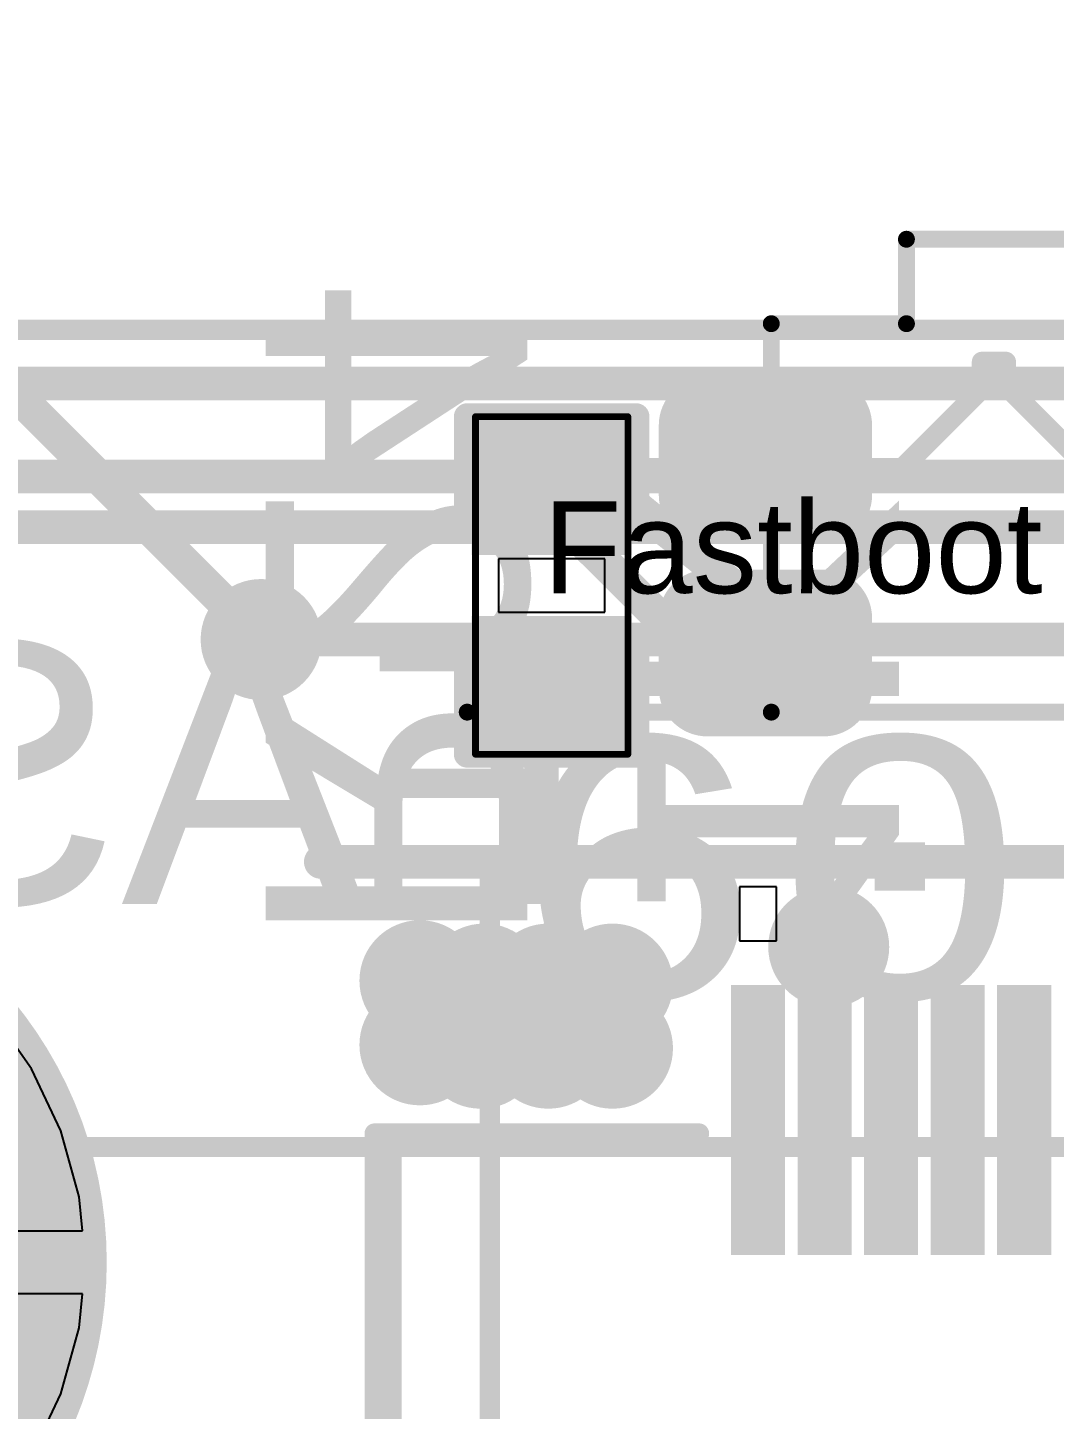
# Model space of a CAD drawing. Header units: inches. Extents: x -2.12 to 4.45, y -3.15 to 1.57.
# Drawn here: x 0.0987 to 0.4026, y -0.0435 to 0.3655 of the extents above; entities that cross this region are included whole.
import ezdxf

# ---------------------------------------------------------------- set-up
doc = ezdxf.new("R2010")
doc.units = ezdxf.units.IN
doc.header["$MEASUREMENT"] = 0
for name, color, linetype in [('Bottom', 5, 'Continuous'), ('Bottom Overlay', 54, 'Continuous'), ('Bottom Paste', 16, 'Continuous'), ('Bottom Solder', 6, 'Continuous'), ('Bottom Value', 56, 'Continuous'), ('bPlace', 56, 'Continuous'), ('Dimension', 6, 'Continuous'), ('Document', 56, 'Continuous'), ('Keep-Out Layer', 6, 'Continuous'), ('Measures', 56, 'Continuous'), ('tDocu', 76, 'Continuous'), ('Top', 1, 'Continuous'), ('Top Glue Points', 56, 'Continuous'), ('Top Paste', 8, 'Continuous'), ('Top Solder', 216, 'Continuous'), ('tPlace', 56, 'Continuous'), ('Via Holes', 16, 'Continuous')]:
    doc.layers.add(name, color=color, linetype=linetype)
doc.styles.add('Arial', font='', dxfattribs={"height": 0.2})
doc.styles.add('Courier New', font='', dxfattribs={"height": 0.2})
doc.styles.get('Arial').set_extended_font_data('Arial')
doc.styles.get('Courier New').set_extended_font_data('Courier New')

# ---------------------------------------------------------------- blocks, each defined once
blk = doc.blocks.new('SMT_SPACER_5MMX2_5M_28')
at = {"layer": 'Top'}
h = blk.add_hatch(color=1, dxfattribs=at)
edge = h.paths.add_edge_path()
edge.add_arc((0, 0), 0.11811, 0, 360)
at = {"layer": 'Top Paste'}
h = blk.add_hatch(color=8, dxfattribs=at)
edge = h.paths.add_edge_path()
edge.add_arc((0, 0), 0.11811, 0, 360)
at = {"layer": 'Top Solder'}
h = blk.add_hatch(color=216, dxfattribs=at)
edge = h.paths.add_edge_path()
edge.add_arc((0, 0), 0.12211, 0, 360)
at = {"layer": 'Top Paste'}
for p, q in [((-0.0093, 0.11488), (-0.01939, 0.1139)), ((-0.0093, 0.07967), (-0.0093, 0.11488)), ((0.0093, 0.11488), (0.0093, 0.07967)), ((0.01939, 0.1139), (0.0093, 0.11488)), ((0.0093, 0.11488), (0.0093, 0.11488)), ((-0.01939, 0.1139), (-0.03893, 0.10851)), ((0.03893, 0.10851), (0.01939, 0.1139)), ((-0.03893, 0.10851), (-0.05727, 0.09985)), ((0.05727, 0.09985), (0.03893, 0.10851)), ((-0.05727, 0.09985), (-0.07385, 0.08818)), ((0.07385, 0.08818), (0.05727, 0.09985)), ((-0.07385, 0.08818), (-0.08818, 0.07385)), ((0.08818, 0.07385), (0.07385, 0.08818)), ((-0.02899, 0.07523), (-0.01599, 0.07876)), ((-0.01599, 0.07876), (-0.0093, 0.07967)), ((-0.0093, 0.07967), (-0.0093, 0.07967)), ((0.0093, 0.07967), (0.01598, 0.07876)), ((0.01598, 0.07876), (0.02899, 0.07523)), ((-0.08818, 0.07385), (-0.09985, 0.05727)), ((-0.0412, 0.06951), (-0.02899, 0.07523)), ((0.02899, 0.07523), (0.0412, 0.06951)), ((0.09985, 0.05727), (0.08818, 0.07385)), ((-0.05223, 0.06177), (-0.0412, 0.06951)), ((0.0412, 0.06951), (0.05223, 0.06177)), ((-0.06177, 0.05223), (-0.05223, 0.06177)), ((0.05223, 0.06177), (0.06177, 0.05223)), ((-0.09985, 0.05727), (-0.10851, 0.03893)), ((0.10851, 0.03893), (0.09985, 0.05727)), ((-0.06951, 0.0412), (-0.06177, 0.05223)), ((0.06177, 0.05223), (0.06951, 0.0412)), ((-0.07523, 0.02899), (-0.06951, 0.0412)), ((0.06951, 0.0412), (0.07523, 0.02899)), ((-0.10851, 0.03893), (-0.1139, 0.01939)), ((0.1139, 0.01939), (0.10851, 0.03893)), ((-0.07876, 0.01598), (-0.07523, 0.02899)), ((0.07523, 0.02899), (0.07876, 0.01598)), ((-0.1139, 0.01939), (-0.11488, 0.0093)), ((0.11488, 0.0093), (0.1139, 0.01939)), ((-0.07967, 0.0093), (-0.07876, 0.01598)), ((0.07876, 0.01598), (0.07967, 0.0093)), ((-0.11488, 0.0093), (-0.07967, 0.0093)), ((-0.11488, 0.0093), (-0.11488, 0.0093)), ((0.07967, 0.0093), (0.07967, 0.0093)), ((0.07967, 0.0093), (0.11488, 0.0093)), ((-0.07967, -0.0093), (-0.11488, -0.0093)), ((-0.11488, -0.0093), (-0.1139, -0.01939)), ((-0.07876, -0.01599), (-0.07967, -0.0093)), ((-0.07967, -0.0093), (-0.07967, -0.0093)), ((0.07967, -0.0093), (0.07876, -0.01599)), ((0.11488, -0.0093), (0.07967, -0.0093)), ((0.1139, -0.01939), (0.11488, -0.0093)), ((0.11488, -0.0093), (0.11488, -0.0093)), ((-0.07523, -0.02899), (-0.07876, -0.01599)), ((0.07876, -0.01599), (0.07523, -0.02899)), ((-0.1139, -0.01939), (-0.10851, -0.03893)), ((0.10851, -0.03893), (0.1139, -0.01939)), ((-0.06951, -0.0412), (-0.07523, -0.02899)), ((0.07523, -0.02899), (0.06951, -0.0412)), ((-0.10851, -0.03893), (-0.09985, -0.05727)), ((0.09985, -0.05727), (0.10851, -0.03893)), ((-0.06177, -0.05223), (-0.06951, -0.0412)), ((0.06951, -0.0412), (0.06177, -0.05223)), ((-0.05223, -0.06177), (-0.06177, -0.05223)), ((0.06177, -0.05223), (0.05223, -0.06177)), ((-0.09985, -0.05727), (-0.08818, -0.07385)), ((0.08818, -0.07385), (0.09985, -0.05727)), ((-0.0412, -0.06951), (-0.05223, -0.06177)), ((0.05223, -0.06177), (0.0412, -0.06951)), ((-0.02899, -0.07523), (-0.0412, -0.06951)), ((0.0412, -0.06951), (0.02899, -0.07523)), ((-0.08818, -0.07385), (-0.07385, -0.08818)), ((-0.01599, -0.07876), (-0.02899, -0.07523)), ((0.02899, -0.07523), (0.01598, -0.07876)), ((0.07385, -0.08818), (0.08818, -0.07385)), ((-0.0093, -0.07967), (-0.01599, -0.07876)), ((-0.0093, -0.11488), (-0.0093, -0.07967)), ((0.01598, -0.07876), (0.0093, -0.07967)), ((0.0093, -0.07967), (0.0093, -0.07967)), ((0.0093, -0.07967), (0.0093, -0.11488)), ((-0.07385, -0.08818), (-0.05727, -0.09985)), ((0.05727, -0.09985), (0.07385, -0.08818)), ((-0.05727, -0.09985), (-0.03893, -0.10851)), ((0.03893, -0.10851), (0.05727, -0.09985)), ((-0.03893, -0.10851), (-0.01939, -0.1139)), ((0.01939, -0.1139), (0.03893, -0.10851)), ((-0.01939, -0.1139), (-0.0093, -0.11488)), ((0.0093, -0.11488), (0.01939, -0.1139)), ((-0.0093, -0.11488), (-0.0093, -0.11488))]:
    blk.add_line(p, q, dxfattribs=at)
blk = doc.blocks.new('SMD3225_3_2X2_5X0_7_MTC_L_43')
at = {"layer": 'Measures', "style": 'Courier New'}
for s, p in [('Inner Pad Padstyle: RX47Y-4D0T', (-0.666, -0.315)), ('Outer Pad Padstyle: RX47Y59D0T', (-0.659, -0.415)), ('Alternate 1 Padstyle: OX60Y90D30P', (-0.712, -0.515)), ('Alternate 2 Padstyle: OX90Y60D30P', (-0.712, -0.615))]:
    blk.add_text(s, height=0.0775, dxfattribs=at).set_placement(p)
blk = doc.blocks.new('EVQ_P7J01P_B_69')
at = {"layer": 'Bottom'}
h = blk.add_hatch(color=5, dxfattribs=at)
edge = h.paths.add_edge_path()
edge.add_arc((0.01723, 0.01034), 0.01034, 0, 90)
edge.add_line((0.01723, 0.02067), (-0.01723, 0.02067))
edge.add_arc((-0.01723, 0.01034), 0.01034, 90, 180)
edge.add_line((-0.02756, 0.01034), (-0.02756, -0.01034))
edge.add_arc((-0.01723, -0.01034), 0.01034, 180, 270)
edge.add_line((-0.01723, -0.02067), (0.01723, -0.02067))
edge.add_arc((0.01723, -0.01034), 0.01034, 270, 360)
edge.add_line((0.02756, -0.01034), (0.02756, 0.01034))
h = blk.add_hatch(color=5, dxfattribs=at)
edge = h.paths.add_edge_path()
edge.add_arc((0.15896, 0.01034), 0.01034, 0, 90)
edge.add_line((0.15896, 0.02067), (0.12451, 0.02067))
edge.add_arc((0.12451, 0.01034), 0.01034, 90, 180)
edge.add_line((0.11417, 0.01034), (0.11417, -0.01034))
edge.add_arc((0.12451, -0.01034), 0.01034, 180, 270)
edge.add_line((0.12451, -0.02067), (0.15896, -0.02067))
edge.add_arc((0.15896, -0.01034), 0.01034, 270, 360)
edge.add_line((0.16929, -0.01034), (0.16929, 0.01034))
h = blk.add_hatch(color=5, dxfattribs=at)
edge = h.paths.add_edge_path()
edge.add_arc((0.01723, -0.04675), 0.01034, 0, 90)
edge.add_line((0.01723, -0.03642), (-0.01723, -0.03642))
edge.add_arc((-0.01723, -0.04675), 0.01034, 90, 180)
edge.add_line((-0.02756, -0.04675), (-0.02756, -0.06742))
edge.add_arc((-0.01723, -0.06742), 0.01034, 180, 270)
edge.add_line((-0.01723, -0.07776), (0.01723, -0.07776))
edge.add_arc((0.01723, -0.06742), 0.01034, 270, 360)
edge.add_line((0.02756, -0.06742), (0.02756, -0.04675))
h = blk.add_hatch(color=5, dxfattribs=at)
edge = h.paths.add_edge_path()
edge.add_arc((0.15896, -0.04675), 0.01034, 0, 90)
edge.add_line((0.15896, -0.03642), (0.12451, -0.03642))
edge.add_arc((0.12451, -0.04675), 0.01034, 90, 180)
edge.add_line((0.11417, -0.04675), (0.11417, -0.06742))
edge.add_arc((0.12451, -0.06742), 0.01034, 180, 270)
edge.add_line((0.12451, -0.07776), (0.15896, -0.07776))
edge.add_arc((0.15896, -0.06742), 0.01034, 270, 360)
edge.add_line((0.16929, -0.06742), (0.16929, -0.04675))
at = {"layer": 'Bottom Paste'}
h = blk.add_hatch(color=16, dxfattribs=at)
edge = h.paths.add_edge_path()
edge.add_arc((0.01723, 0.01034), 0.01034, 0, 90)
edge.add_line((0.01723, 0.02067), (-0.01723, 0.02067))
edge.add_arc((-0.01723, 0.01034), 0.01034, 90, 180)
edge.add_line((-0.02756, 0.01034), (-0.02756, -0.01034))
edge.add_arc((-0.01723, -0.01034), 0.01034, 180, 270)
edge.add_line((-0.01723, -0.02067), (0.01723, -0.02067))
edge.add_arc((0.01723, -0.01034), 0.01034, 270, 360)
edge.add_line((0.02756, -0.01034), (0.02756, 0.01034))
h = blk.add_hatch(color=16, dxfattribs=at)
edge = h.paths.add_edge_path()
edge.add_arc((0.15896, 0.01034), 0.01034, 0, 90)
edge.add_line((0.15896, 0.02067), (0.12451, 0.02067))
edge.add_arc((0.12451, 0.01034), 0.01034, 90, 180)
edge.add_line((0.11417, 0.01034), (0.11417, -0.01034))
edge.add_arc((0.12451, -0.01034), 0.01034, 180, 270)
edge.add_line((0.12451, -0.02067), (0.15896, -0.02067))
edge.add_arc((0.15896, -0.01034), 0.01034, 270, 360)
edge.add_line((0.16929, -0.01034), (0.16929, 0.01034))
h = blk.add_hatch(color=16, dxfattribs=at)
edge = h.paths.add_edge_path()
edge.add_arc((0.01723, -0.04675), 0.01034, 0, 90)
edge.add_line((0.01723, -0.03642), (-0.01723, -0.03642))
edge.add_arc((-0.01723, -0.04675), 0.01034, 90, 180)
edge.add_line((-0.02756, -0.04675), (-0.02756, -0.06742))
edge.add_arc((-0.01723, -0.06742), 0.01034, 180, 270)
edge.add_line((-0.01723, -0.07776), (0.01723, -0.07776))
edge.add_arc((0.01723, -0.06742), 0.01034, 270, 360)
edge.add_line((0.02756, -0.06742), (0.02756, -0.04675))
h = blk.add_hatch(color=16, dxfattribs=at)
edge = h.paths.add_edge_path()
edge.add_arc((0.15896, -0.04675), 0.01034, 0, 90)
edge.add_line((0.15896, -0.03642), (0.12451, -0.03642))
edge.add_arc((0.12451, -0.04675), 0.01034, 90, 180)
edge.add_line((0.11417, -0.04675), (0.11417, -0.06742))
edge.add_arc((0.12451, -0.06742), 0.01034, 180, 270)
edge.add_line((0.12451, -0.07776), (0.15896, -0.07776))
edge.add_arc((0.15896, -0.06742), 0.01034, 270, 360)
edge.add_line((0.16929, -0.06742), (0.16929, -0.04675))
at = {"layer": 'Bottom Solder'}
h = blk.add_hatch(color=6, dxfattribs=at)
edge = h.paths.add_edge_path()
edge.add_arc((0.01723, 0.01034), 0.01434, 0, 90)
edge.add_line((0.01723, 0.02467), (-0.01723, 0.02467))
edge.add_arc((-0.01723, 0.01034), 0.01434, 90, 180)
edge.add_line((-0.03156, 0.01034), (-0.03156, -0.01034))
edge.add_arc((-0.01723, -0.01034), 0.01434, 180, 270)
edge.add_line((-0.01723, -0.02467), (0.01723, -0.02467))
edge.add_arc((0.01723, -0.01034), 0.01434, 270, 360)
edge.add_line((0.03156, -0.01034), (0.03156, 0.01034))
h = blk.add_hatch(color=6, dxfattribs=at)
edge = h.paths.add_edge_path()
edge.add_arc((0.15896, 0.01034), 0.01434, 0, 90)
edge.add_line((0.15896, 0.02467), (0.12451, 0.02467))
edge.add_arc((0.12451, 0.01034), 0.01434, 90, 180)
edge.add_line((0.11017, 0.01034), (0.11017, -0.01034))
edge.add_arc((0.12451, -0.01034), 0.01434, 180, 270)
edge.add_line((0.12451, -0.02467), (0.15896, -0.02467))
edge.add_arc((0.15896, -0.01034), 0.01434, 270, 360)
edge.add_line((0.17329, -0.01034), (0.17329, 0.01034))
h = blk.add_hatch(color=6, dxfattribs=at)
edge = h.paths.add_edge_path()
edge.add_arc((0.01723, -0.04675), 0.01434, 0, 90)
edge.add_line((0.01723, -0.03242), (-0.01723, -0.03242))
edge.add_arc((-0.01723, -0.04675), 0.01434, 90, 180)
edge.add_line((-0.03156, -0.04675), (-0.03156, -0.06742))
edge.add_arc((-0.01723, -0.06742), 0.01434, 180, 270)
edge.add_line((-0.01723, -0.08176), (0.01723, -0.08176))
edge.add_arc((0.01723, -0.06742), 0.01434, 270, 360)
edge.add_line((0.03156, -0.06742), (0.03156, -0.04675))
h = blk.add_hatch(color=6, dxfattribs=at)
edge = h.paths.add_edge_path()
edge.add_arc((0.15896, -0.04675), 0.01434, 0, 90)
edge.add_line((0.15896, -0.03242), (0.12451, -0.03242))
edge.add_arc((0.12451, -0.04675), 0.01434, 90, 180)
edge.add_line((0.11017, -0.04675), (0.11017, -0.06742))
edge.add_arc((0.12451, -0.06742), 0.01434, 180, 270)
edge.add_line((0.12451, -0.08176), (0.15896, -0.08176))
edge.add_arc((0.15896, -0.06742), 0.01434, 270, 360)
edge.add_line((0.17329, -0.06742), (0.17329, -0.04675))
at = {"layer": 'bPlace', "const_width": 0.005}
for points in [[(0.14, 0.0175), (0.0025, 0.0175)], [(0.0025, 0.0175), (0.0025, -0.0975)], [(0.14, 0.0175), (0.14, -0.0975)], [(0.05, -0.0975), (0.0025, -0.0975)], [(0.05, -0.0975), (0.05, -0.1225)], [(0.14, -0.0975), (0.1, -0.0975)], [(0.1, -0.0975), (0.1, -0.1225)], [(0.1, -0.1225), (0.05, -0.1225)]]:
    blk.add_lwpolyline(points, dxfattribs=at)
at = {"layer": 'bPlace', "const_width": 0.0025}
for points in [[(0.00125, 0.0175, 1), (0.00375, 0.0175, 1)], [(0.00125, 0.0175, 1), (0.00375, 0.0175, 1)], [(0.13875, 0.0175, 1), (0.14125, 0.0175, 1)], [(0.13875, 0.0175, 1), (0.14125, 0.0175, 1)], [(0.00125, -0.0975, 1), (0.00375, -0.0975, 1)], [(0.00125, -0.0975, 1), (0.00375, -0.0975, 1)], [(0.04875, -0.0975, 1), (0.05125, -0.0975, 1)], [(0.04875, -0.0975, 1), (0.05125, -0.0975, 1)], [(0.09875, -0.0975, 1), (0.10125, -0.0975, 1)], [(0.09875, -0.0975, 1), (0.10125, -0.0975, 1)], [(0.13875, -0.0975, 1), (0.14125, -0.0975, 1)], [(0.13875, -0.0975, 1), (0.14125, -0.0975, 1)], [(0.04875, -0.1225, 1), (0.05125, -0.1225, 1)], [(0.04875, -0.1225, 1), (0.05125, -0.1225, 1)], [(0.09875, -0.1225, 1), (0.10125, -0.1225, 1)], [(0.09875, -0.1225, 1), (0.10125, -0.1225, 1)]]:
    blk.add_lwpolyline(points, format="xyb", close=True, dxfattribs=at)
at = {"layer": 'Document', "const_width": 0.005}
blk.add_lwpolyline([(0.23, 0.0175), (-0.05, 0.0175)], dxfattribs=at)
at = {"layer": 'Document', "const_width": 0.0025}
for points in [[(-0.05125, 0.0175, 1), (-0.04875, 0.0175, 1)], [(0.22875, 0.0175, 1), (0.23125, 0.0175, 1)]]:
    blk.add_lwpolyline(points, format="xyb", close=True, dxfattribs=at)
blk = doc.blocks.new('R0603_B_71')
at = {"layer": 'Bottom'}
for points in [[(-0.043, 0.0197), (-0.013, 0.0197), (-0.013, -0.0197), (-0.043, -0.0197)], [(0.013, 0.0197), (0.043, 0.0197), (0.043, -0.0197), (0.013, -0.0197)]]:
    blk.add_hatch(color=5, dxfattribs=at).paths.add_polyline_path(points)
at = {"layer": 'Bottom Paste'}
for points in [[(-0.043, 0.0197), (-0.013, 0.0197), (-0.013, -0.0197), (-0.043, -0.0197)], [(0.013, 0.0197), (0.043, 0.0197), (0.043, -0.0197), (0.013, -0.0197)]]:
    blk.add_hatch(color=16, dxfattribs=at).paths.add_polyline_path(points)
at = {"layer": 'Bottom Solder'}
for points in [[(-0.047, 0.0237), (-0.009, 0.0237), (-0.009, -0.0237), (-0.047, -0.0237)], [(0.009, 0.0237), (0.047, 0.0237), (0.047, -0.0237), (0.009, -0.0237)]]:
    blk.add_hatch(color=6, dxfattribs=at).paths.add_polyline_path(points)
at = {"layer": 'Bottom', "const_width": 0.002}
for points in [[(-0.04996, -0.02256), (-0.04996, 0.02256)], [(0.04996, 0.02256), (-0.04996, 0.02256)], [(0.04996, -0.02256), (0.04996, 0.02256)], [(0.04996, -0.02256), (-0.04996, -0.02256)]]:
    blk.add_lwpolyline(points, dxfattribs=at)
at = {"layer": 'Bottom', "const_width": 0.001}
for points in [[(-0.05046, 0.02256, 1), (-0.04946, 0.02256, 1)], [(-0.05046, 0.02256, 1), (-0.04946, 0.02256, 1)], [(0.04946, 0.02256, 1), (0.05046, 0.02256, 1)], [(0.04946, 0.02256, 1), (0.05046, 0.02256, 1)], [(-0.05046, -0.02256, 1), (-0.04946, -0.02256, 1)], [(-0.05046, -0.02256, 1), (-0.04946, -0.02256, 1)], [(0.04946, -0.02256, 1), (0.05046, -0.02256, 1)], [(0.04946, -0.02256, 1), (0.05046, -0.02256, 1)]]:
    blk.add_lwpolyline(points, format="xyb", close=True, dxfattribs=at)
at = {"layer": 'bPlace', "const_width": 0.00787}
for points in [[(-0.02, 0.025), (-0.05, 0.025)], [(-0.05, -0.025), (-0.05, 0.025)], [(0.05, 0.025), (0.02, 0.025)], [(0.05, -0.025), (0.05, 0.025)], [(-0.02, -0.025), (-0.05, -0.025)], [(0.05, -0.025), (0.02, -0.025)]]:
    blk.add_lwpolyline(points, dxfattribs=at)
at = {"layer": 'bPlace', "const_width": 0.00394}
for points in [[(-0.05197, 0.025, 1), (-0.04803, 0.025, 1)], [(-0.05197, 0.025, 1), (-0.04803, 0.025, 1)], [(-0.02197, 0.025, 1), (-0.01803, 0.025, 1)], [(0.01803, 0.025, 1), (0.02197, 0.025, 1)], [(0.04803, 0.025, 1), (0.05197, 0.025, 1)], [(0.04803, 0.025, 1), (0.05197, 0.025, 1)], [(-0.05197, -0.025, 1), (-0.04803, -0.025, 1)], [(-0.05197, -0.025, 1), (-0.04803, -0.025, 1)], [(-0.02197, -0.025, 1), (-0.01803, -0.025, 1)], [(0.01803, -0.025, 1), (0.02197, -0.025, 1)], [(0.04803, -0.025, 1), (0.05197, -0.025, 1)], [(0.04803, -0.025, 1), (0.05197, -0.025, 1)]]:
    blk.add_lwpolyline(points, format="xyb", close=True, dxfattribs=at)
at = {"layer": 'Top Glue Points'}
for p, q in [((0.00787, 0.01575), (-0.00787, 0.01575)), ((-0.00787, 0.01575), (-0.00787, -0.01575)), ((0.00787, -0.01575), (0.00787, 0.01575)), ((-0.00787, -0.01575), (0.00787, -0.01575))]:
    blk.add_line(p, q, dxfattribs=at)
blk = doc.blocks.new('CONN_QTH_030_02_L_D_A_K_FR_S00_72')
at = {"layer": 'Top'}
for points in [[(-0.28951, 0.162), (-0.28151, 0.162), (-0.28151, 0.09), (-0.28951, 0.09)], [(-0.26982, 0.162), (-0.26182, 0.162), (-0.26182, 0.09), (-0.26982, 0.09)], [(-0.25013, 0.162), (-0.24213, 0.162), (-0.24213, 0.09), (-0.25013, 0.09)], [(-0.23044, 0.162), (-0.22244, 0.162), (-0.22244, 0.09), (-0.23044, 0.09)], [(-0.21075, 0.162), (-0.20275, 0.162), (-0.20275, 0.09), (-0.21075, 0.09)]]:
    blk.add_hatch(color=1, dxfattribs=at).paths.add_polyline_path(points)
at = {"layer": 'Top Paste'}
for points in [[(-0.28951, 0.162), (-0.28151, 0.162), (-0.28151, 0.09), (-0.28951, 0.09)], [(-0.26982, 0.162), (-0.26182, 0.162), (-0.26182, 0.09), (-0.26982, 0.09)], [(-0.25013, 0.162), (-0.24213, 0.162), (-0.24213, 0.09), (-0.25013, 0.09)], [(-0.23044, 0.162), (-0.22244, 0.162), (-0.22244, 0.09), (-0.23044, 0.09)], [(-0.21075, 0.162), (-0.20275, 0.162), (-0.20275, 0.09), (-0.21075, 0.09)]]:
    blk.add_hatch(color=8, dxfattribs=at).paths.add_polyline_path(points)
at = {"layer": 'Top Solder'}
for points in [[(-0.29351, 0.166), (-0.27751, 0.166), (-0.27751, 0.086), (-0.29351, 0.086)], [(-0.27382, 0.166), (-0.25782, 0.166), (-0.25782, 0.086), (-0.27382, 0.086)], [(-0.25413, 0.166), (-0.23813, 0.166), (-0.23813, 0.086), (-0.25413, 0.086)], [(-0.23444, 0.166), (-0.21844, 0.166), (-0.21844, 0.086), (-0.23444, 0.086)], [(-0.21475, 0.166), (-0.19875, 0.166), (-0.19875, 0.086), (-0.21475, 0.086)]]:
    blk.add_hatch(color=216, dxfattribs=at).paths.add_polyline_path(points)
at = {"layer": 'Measures', "const_width": 0.006}
for points in [[(-0.514, 0.118), (-0.394, 0.118)], [(-0.394, -0.682), (-0.394, 0.118)]]:
    blk.add_lwpolyline(points, dxfattribs=at)
at = {"layer": 'Measures', "const_width": 0.003}
blk.add_lwpolyline([(-0.3955, 0.118, 1), (-0.3925, 0.118, 1)], format="xyb", close=True, dxfattribs=at)
blk.add_lwpolyline([(-0.3955, 0.118, 1), (-0.3925, 0.118, 1)], format="xyb", close=True, dxfattribs=at)
at = {"layer": 'tDocu', "const_width": 0.006}
for points in [[(-0.29, 0.118), (-0.29, 0.14)], [(-0.29, 0.14), (-0.282, 0.14)], [(-0.282, 0.118), (-0.282, 0.14)], [(-0.27, 0.118), (-0.27, 0.14)], [(-0.27, 0.14), (-0.262, 0.14)], [(-0.262, 0.118), (-0.262, 0.14)], [(-0.25, 0.118), (-0.25, 0.14)], [(-0.25, 0.14), (-0.242, 0.14)], [(-0.242, 0.118), (-0.242, 0.14)], [(-0.23, 0.118), (-0.23, 0.14)], [(-0.23, 0.14), (-0.222, 0.14)], [(-0.222, 0.118), (-0.222, 0.14)], [(-0.211, 0.118), (-0.211, 0.14)], [(-0.211, 0.14), (-0.203, 0.14)], [(-0.203, 0.118), (-0.203, 0.14)], [(-0.394, -0.118), (-0.394, 0.118)], [(-0.394, 0.118), (-0.29, 0.118)], [(-0.29, 0.118), (-0.282, 0.118)], [(-0.282, 0.118), (-0.27, 0.118)], [(-0.27, 0.118), (-0.262, 0.118)], [(-0.262, 0.118), (-0.25, 0.118)], [(-0.25, 0.118), (-0.242, 0.118)], [(-0.242, 0.118), (-0.23, 0.118)], [(-0.23, 0.118), (-0.222, 0.118)], [(-0.222, 0.118), (0.222, 0.118)], [(-0.222, 0.118), (-0.211, 0.118)], [(-0.211, 0.118), (-0.203, 0.118)], [(-0.203, 0.118), (-0.191, 0.118)]]:
    blk.add_lwpolyline(points, dxfattribs=at)
at = {"layer": 'tDocu', "const_width": 0.003}
for points in [[(-0.2915, 0.14, 1), (-0.2885, 0.14, 1)], [(-0.2915, 0.14, 1), (-0.2885, 0.14, 1)], [(-0.2835, 0.14, 1), (-0.2805, 0.14, 1)], [(-0.2835, 0.14, 1), (-0.2805, 0.14, 1)], [(-0.2715, 0.14, 1), (-0.2685, 0.14, 1)], [(-0.2715, 0.14, 1), (-0.2685, 0.14, 1)], [(-0.2635, 0.14, 1), (-0.2605, 0.14, 1)], [(-0.2635, 0.14, 1), (-0.2605, 0.14, 1)], [(-0.2515, 0.14, 1), (-0.2485, 0.14, 1)], [(-0.2515, 0.14, 1), (-0.2485, 0.14, 1)], [(-0.2435, 0.14, 1), (-0.2405, 0.14, 1)], [(-0.2435, 0.14, 1), (-0.2405, 0.14, 1)], [(-0.2315, 0.14, 1), (-0.2285, 0.14, 1)], [(-0.2315, 0.14, 1), (-0.2285, 0.14, 1)], [(-0.2235, 0.14, 1), (-0.2205, 0.14, 1)], [(-0.2235, 0.14, 1), (-0.2205, 0.14, 1)], [(-0.2125, 0.14, 1), (-0.2095, 0.14, 1)], [(-0.2125, 0.14, 1), (-0.2095, 0.14, 1)], [(-0.2045, 0.14, 1), (-0.2015, 0.14, 1)], [(-0.2045, 0.14, 1), (-0.2015, 0.14, 1)], [(-0.3955, 0.118, 1), (-0.3925, 0.118, 1)], [(-0.3955, 0.118, 1), (-0.3925, 0.118, 1)], [(-0.2915, 0.118, 1), (-0.2885, 0.118, 1)], [(-0.2915, 0.118, 1), (-0.2885, 0.118, 1)], [(-0.2915, 0.118, 1), (-0.2885, 0.118, 1)], [(-0.2835, 0.118, 1), (-0.2805, 0.118, 1)], [(-0.2835, 0.118, 1), (-0.2805, 0.118, 1)], [(-0.2835, 0.118, 1), (-0.2805, 0.118, 1)], [(-0.2715, 0.118, 1), (-0.2685, 0.118, 1)], [(-0.2715, 0.118, 1), (-0.2685, 0.118, 1)], [(-0.2715, 0.118, 1), (-0.2685, 0.118, 1)], [(-0.2635, 0.118, 1), (-0.2605, 0.118, 1)], [(-0.2635, 0.118, 1), (-0.2605, 0.118, 1)], [(-0.2635, 0.118, 1), (-0.2605, 0.118, 1)], [(-0.2515, 0.118, 1), (-0.2485, 0.118, 1)], [(-0.2515, 0.118, 1), (-0.2485, 0.118, 1)], [(-0.2515, 0.118, 1), (-0.2485, 0.118, 1)], [(-0.2435, 0.118, 1), (-0.2405, 0.118, 1)], [(-0.2435, 0.118, 1), (-0.2405, 0.118, 1)], [(-0.2435, 0.118, 1), (-0.2405, 0.118, 1)], [(-0.2315, 0.118, 1), (-0.2285, 0.118, 1)], [(-0.2315, 0.118, 1), (-0.2285, 0.118, 1)], [(-0.2315, 0.118, 1), (-0.2285, 0.118, 1)], [(-0.2235, 0.118, 1), (-0.2205, 0.118, 1)], [(-0.2235, 0.118, 1), (-0.2205, 0.118, 1)], [(-0.2235, 0.118, 1), (-0.2205, 0.118, 1)], [(-0.2235, 0.118, 1), (-0.2205, 0.118, 1)], [(-0.2125, 0.118, 1), (-0.2095, 0.118, 1)], [(-0.2125, 0.118, 1), (-0.2095, 0.118, 1)], [(-0.2125, 0.118, 1), (-0.2095, 0.118, 1)], [(-0.2045, 0.118, 1), (-0.2015, 0.118, 1)], [(-0.2045, 0.118, 1), (-0.2015, 0.118, 1)], [(-0.2045, 0.118, 1), (-0.2015, 0.118, 1)]]:
    blk.add_lwpolyline(points, format="xyb", close=True, dxfattribs=at)
at = {"layer": 'tPlace'}
for p, q in [((-0.28001, 0.195), (-0.29101, 0.195)), ((-0.29101, 0.195), (-0.29101, 0.179)), ((-0.28001, 0.179), (-0.28001, 0.195)), ((-0.29101, 0.179), (-0.28001, 0.179))]:
    blk.add_line(p, q, dxfattribs=at)
at = {"layer": 'tPlace', "const_width": 0.006}
for points in [[(-0.399, 0.122), (-0.303, 0.122)], [(-0.399, -0.122), (-0.399, 0.122)]]:
    blk.add_lwpolyline(points, dxfattribs=at)
at = {"layer": 'tPlace', "const_width": 0.003}
for points in [[(-0.4005, 0.122, 1), (-0.3975, 0.122, 1)], [(-0.4005, 0.122, 1), (-0.3975, 0.122, 1)], [(-0.3045, 0.122, 1), (-0.3015, 0.122, 1)]]:
    blk.add_lwpolyline(points, format="xyb", close=True, dxfattribs=at)
at = {"layer": 'tDocu', "style": 'Courier New'}
blk.add_text('60', height=0.0775, dxfattribs=at).set_placement((-0.36, 0.162))
at = {"layer": 'tPlace', "style": 'Courier New'}
blk.add_text('60', height=0.0775, dxfattribs=at).set_placement((-0.36, 0.162))

msp = doc.modelspace()

# ---------------------------------------------------------------- hatches: boundary and pattern name
at = {"layer": 'Bottom'}
h = msp.add_hatch(color=5, dxfattribs=at)
edge = h.paths.add_edge_path()
edge.add_arc((0.1678, 0.18439), 0.013905, 0, 360)
h = msp.add_hatch(color=5, dxfattribs=at)
edge = h.paths.add_edge_path()
edge.add_arc((0.3358, 0.09339), 0.013905, 0, 360)
h = msp.add_hatch(color=5, dxfattribs=at)
edge = h.paths.add_edge_path()
edge.add_arc((0.2148, 0.08339), 0.013905, 0, 360)
h = msp.add_hatch(color=5, dxfattribs=at)
edge = h.paths.add_edge_path()
edge.add_arc((0.2338, 0.08239), 0.013905, 0, 360)
h = msp.add_hatch(color=5, dxfattribs=at)
edge = h.paths.add_edge_path()
edge.add_arc((0.2528, 0.08239), 0.013905, 0, 360)
h = msp.add_hatch(color=5, dxfattribs=at)
edge = h.paths.add_edge_path()
edge.add_arc((0.2718, 0.08239), 0.013905, 0, 360)
h = msp.add_hatch(color=5, dxfattribs=at)
edge = h.paths.add_edge_path()
edge.add_arc((0.2148, 0.06439), 0.013905, 0, 360)
h = msp.add_hatch(color=5, dxfattribs=at)
edge = h.paths.add_edge_path()
edge.add_arc((0.2328, 0.06339), 0.013905, 0, 360)
h = msp.add_hatch(color=5, dxfattribs=at)
edge = h.paths.add_edge_path()
edge.add_arc((0.2528, 0.06339), 0.013905, 0, 360)
h = msp.add_hatch(color=5, dxfattribs=at)
edge = h.paths.add_edge_path()
edge.add_arc((0.2718, 0.06339), 0.013905, 0, 360)
at = {"layer": 'Bottom Solder'}
h = msp.add_hatch(color=6, dxfattribs=at)
edge = h.paths.add_edge_path()
edge.add_arc((0.1678, 0.18439), 0.017905, 0, 360)
h = msp.add_hatch(color=6, dxfattribs=at)
edge = h.paths.add_edge_path()
edge.add_arc((0.3358, 0.09339), 0.017905, 0, 360)
h = msp.add_hatch(color=6, dxfattribs=at)
edge = h.paths.add_edge_path()
edge.add_arc((0.2148, 0.08339), 0.017905, 0, 360)
h = msp.add_hatch(color=6, dxfattribs=at)
edge = h.paths.add_edge_path()
edge.add_arc((0.2338, 0.08239), 0.017905, 0, 360)
h = msp.add_hatch(color=6, dxfattribs=at)
edge = h.paths.add_edge_path()
edge.add_arc((0.2528, 0.08239), 0.017905, 0, 360)
h = msp.add_hatch(color=6, dxfattribs=at)
edge = h.paths.add_edge_path()
edge.add_arc((0.2718, 0.08239), 0.017905, 0, 360)
h = msp.add_hatch(color=6, dxfattribs=at)
edge = h.paths.add_edge_path()
edge.add_arc((0.2148, 0.06439), 0.017905, 0, 360)
h = msp.add_hatch(color=6, dxfattribs=at)
edge = h.paths.add_edge_path()
edge.add_arc((0.2328, 0.06339), 0.017905, 0, 360)
h = msp.add_hatch(color=6, dxfattribs=at)
edge = h.paths.add_edge_path()
edge.add_arc((0.2528, 0.06339), 0.017905, 0, 360)
h = msp.add_hatch(color=6, dxfattribs=at)
edge = h.paths.add_edge_path()
edge.add_arc((0.2718, 0.06339), 0.017905, 0, 360)
at = {"layer": 'Top'}
h = msp.add_hatch(color=1, dxfattribs=at)
edge = h.paths.add_edge_path()
edge.add_arc((0.1678, 0.18439), 0.013905, 0, 360)
h = msp.add_hatch(color=1, dxfattribs=at)
edge = h.paths.add_edge_path()
edge.add_arc((0.3358, 0.09339), 0.013905, 0, 360)
h = msp.add_hatch(color=1, dxfattribs=at)
edge = h.paths.add_edge_path()
edge.add_arc((0.2148, 0.08339), 0.013905, 0, 360)
h = msp.add_hatch(color=1, dxfattribs=at)
edge = h.paths.add_edge_path()
edge.add_arc((0.2338, 0.08239), 0.013905, 0, 360)
h = msp.add_hatch(color=1, dxfattribs=at)
edge = h.paths.add_edge_path()
edge.add_arc((0.2528, 0.08239), 0.013905, 0, 360)
h = msp.add_hatch(color=1, dxfattribs=at)
edge = h.paths.add_edge_path()
edge.add_arc((0.2718, 0.08239), 0.013905, 0, 360)
h = msp.add_hatch(color=1, dxfattribs=at)
edge = h.paths.add_edge_path()
edge.add_arc((0.2148, 0.06439), 0.013905, 0, 360)
h = msp.add_hatch(color=1, dxfattribs=at)
edge = h.paths.add_edge_path()
edge.add_arc((0.2328, 0.06339), 0.013905, 0, 360)
h = msp.add_hatch(color=1, dxfattribs=at)
edge = h.paths.add_edge_path()
edge.add_arc((0.2528, 0.06339), 0.013905, 0, 360)
h = msp.add_hatch(color=1, dxfattribs=at)
edge = h.paths.add_edge_path()
edge.add_arc((0.2718, 0.06339), 0.013905, 0, 360)
at = {"layer": 'Top Solder'}
h = msp.add_hatch(color=216, dxfattribs=at)
edge = h.paths.add_edge_path()
edge.add_arc((0.1678, 0.18439), 0.017905, 0, 360)
h = msp.add_hatch(color=216, dxfattribs=at)
edge = h.paths.add_edge_path()
edge.add_arc((0.3358, 0.09339), 0.017905, 0, 360)
h = msp.add_hatch(color=216, dxfattribs=at)
edge = h.paths.add_edge_path()
edge.add_arc((0.2148, 0.08339), 0.017905, 0, 360)
h = msp.add_hatch(color=216, dxfattribs=at)
edge = h.paths.add_edge_path()
edge.add_arc((0.2338, 0.08239), 0.017905, 0, 360)
h = msp.add_hatch(color=216, dxfattribs=at)
edge = h.paths.add_edge_path()
edge.add_arc((0.2528, 0.08239), 0.017905, 0, 360)
h = msp.add_hatch(color=216, dxfattribs=at)
edge = h.paths.add_edge_path()
edge.add_arc((0.2718, 0.08239), 0.017905, 0, 360)
h = msp.add_hatch(color=216, dxfattribs=at)
edge = h.paths.add_edge_path()
edge.add_arc((0.2148, 0.06439), 0.017905, 0, 360)
h = msp.add_hatch(color=216, dxfattribs=at)
edge = h.paths.add_edge_path()
edge.add_arc((0.2328, 0.06339), 0.017905, 0, 360)
h = msp.add_hatch(color=216, dxfattribs=at)
edge = h.paths.add_edge_path()
edge.add_arc((0.2528, 0.06339), 0.017905, 0, 360)
h = msp.add_hatch(color=216, dxfattribs=at)
edge = h.paths.add_edge_path()
edge.add_arc((0.2718, 0.06339), 0.017905, 0, 360)
at = {"layer": 'Via Holes'}
h = msp.add_hatch(color=7, dxfattribs=at)
edge = h.paths.add_edge_path()
edge.add_arc((0.1678, 0.18439), 0.005905, 0, 360)
h = msp.add_hatch(color=7, dxfattribs=at)
edge = h.paths.add_edge_path()
edge.add_arc((0.3358, 0.09339), 0.005905, 0, 360)
h = msp.add_hatch(color=7, dxfattribs=at)
edge = h.paths.add_edge_path()
edge.add_arc((0.2148, 0.08339), 0.005905, 0, 360)
h = msp.add_hatch(color=7, dxfattribs=at)
edge = h.paths.add_edge_path()
edge.add_arc((0.2338, 0.08239), 0.005905, 0, 360)
h = msp.add_hatch(color=7, dxfattribs=at)
edge = h.paths.add_edge_path()
edge.add_arc((0.2528, 0.08239), 0.005905, 0, 360)
h = msp.add_hatch(color=7, dxfattribs=at)
edge = h.paths.add_edge_path()
edge.add_arc((0.2718, 0.08239), 0.005905, 0, 360)
h = msp.add_hatch(color=7, dxfattribs=at)
edge = h.paths.add_edge_path()
edge.add_arc((0.2148, 0.06439), 0.005905, 0, 360)
h = msp.add_hatch(color=7, dxfattribs=at)
edge = h.paths.add_edge_path()
edge.add_arc((0.2328, 0.06339), 0.005905, 0, 360)
h = msp.add_hatch(color=7, dxfattribs=at)
edge = h.paths.add_edge_path()
edge.add_arc((0.2528, 0.06339), 0.005905, 0, 360)
h = msp.add_hatch(color=7, dxfattribs=at)
edge = h.paths.add_edge_path()
edge.add_arc((0.2718, 0.06339), 0.005905, 0, 360)

# ---------------------------------------------------------------- linework, layer by layer
at = {"layer": 'Bottom'}
for points, const_width in [([(0.09202, 0.26017), (0.1678, 0.18439)], 0.01), ([(0.2538, 0.22279), (0.2538, 0.22839)], 0.01), ([(0.2538, 0.22279), (0.2962, 0.18039)], 0.01), ([(0.2962, 0.18039), (0.31707, 0.18039)], 0.006)]:
    msp.add_lwpolyline(points, dxfattribs=dict(at, const_width=const_width))
for points, const_width in [([(0.2513, 0.22839, 1), (0.2563, 0.22839, 1)], 0.005), ([(0.2513, 0.22279, 1), (0.2563, 0.22279, 1)], 0.005), ([(0.2513, 0.22279, 1), (0.2563, 0.22279, 1)], 0.005), ([(0.1653, 0.18439, 1), (0.1703, 0.18439, 1)], 0.005), ([(0.2937, 0.18039, 1), (0.2987, 0.18039, 1)], 0.005), ([(0.2947, 0.18039, 1), (0.2977, 0.18039, 1)], 0.003), ([(0.31557, 0.18039, 1), (0.31857, 0.18039, 1)], 0.003)]:
    msp.add_lwpolyline(points, format="xyb", close=True, dxfattribs=dict(at, const_width=const_width))
at = {"layer": 'Dimension', "const_width": 0.006}
msp.add_lwpolyline([(-0.65035, 0.27604), (2.89296, 0.27604)], dxfattribs=at)
at = {"layer": 'Document', "const_width": 0.006}
msp.add_lwpolyline([(0.23548, -1.29876), (0.23548, 0.11856)], dxfattribs=at)
at = {"layer": 'Document', "const_width": 0.003}
msp.add_lwpolyline([(0.23398, 0.11856, 1), (0.23698, 0.11856, 1)], format="xyb", close=True, dxfattribs=at)
at = {"layer": 'Keep-Out Layer', "const_width": 0.006}
msp.add_lwpolyline([(-0.65035, 0.27604), (2.89296, 0.27604)], dxfattribs=at)
at = {"layer": 'tDocu', "const_width": 0.01}
msp.add_lwpolyline([(0.18548, 0.11856), (2.94138, 0.11856)], dxfattribs=at)
at = {"layer": 'tDocu', "const_width": 0.005}
msp.add_lwpolyline([(0.18298, 0.11856, 1), (0.18798, 0.11856, 1)], format="xyb", close=True, dxfattribs=at)
at = {"layer": 'Top', "const_width": 0.01}
for points in [[(-0.49142, 0.26017), (2.3203, 0.26017)], [(-0.4372, 0.23267), (2.28452, 0.23267)], [(-0.43099, 0.21767), (1.9728, 0.21767)], [(0.1678, 0.18439), (0.5128, 0.18439)]]:
    msp.add_lwpolyline(points, dxfattribs=at)
at = {"layer": 'Top', "const_width": 0.005}
msp.add_lwpolyline([(0.1653, 0.18439, 1), (0.1703, 0.18439, 1)], format="xyb", close=True, dxfattribs=at)
at = {"layer": 'tPlace', "const_width": 0.006}
for points in [[(0.38115, 0.26659), (0.38823, 0.26659)], [(0.38115, 0.25872), (0.38115, 0.26659)], [(0.38823, 0.25951), (0.38823, 0.26659)], [(0.38823, 0.25951), (0.41186, 0.23589)], [(0.35752, 0.2351), (0.38115, 0.25872)], [(0.22682, 0.2351), (0.35752, 0.2351)]]:
    msp.add_lwpolyline(points, dxfattribs=at)
at = {"layer": 'tPlace', "const_width": 0.003}
for points in [[(0.37965, 0.26659, 1), (0.38265, 0.26659, 1)], [(0.37965, 0.26659, 1), (0.38265, 0.26659, 1)], [(0.38673, 0.26659, 1), (0.38973, 0.26659, 1)], [(0.38673, 0.26659, 1), (0.38973, 0.26659, 1)], [(0.38673, 0.25951, 1), (0.38973, 0.25951, 1)], [(0.38673, 0.25951, 1), (0.38973, 0.25951, 1)], [(0.37965, 0.25872, 1), (0.38265, 0.25872, 1)], [(0.37965, 0.25872, 1), (0.38265, 0.25872, 1)], [(0.22532, 0.2351, 1), (0.22832, 0.2351, 1)], [(0.35602, 0.2351, 1), (0.35902, 0.2351, 1)], [(0.35602, 0.2351, 1), (0.35902, 0.2351, 1)]]:
    msp.add_lwpolyline(points, format="xyb", close=True, dxfattribs=at)

# ---------------------------------------------------------------- block references
for name, p, rotation in [('SMD3225_3_2X2_5X0_7_MTC_L_43', (1.3918, -0.48961), 225), ('EVQ_P7J01P_B_69', (0.4588, 0.18039), 180), ('R0603_B_71', (0.2538, 0.20039), 270)]:
    msp.add_blockref(name, p, dxfattribs=dict(rotation=rotation))
for name, p in [('CONN_QTH_030_02_L_D_A_K_FR_S00_72', (0.6004, -0.08386)), ('SMT_SPACER_5MMX2_5M_28', (0, 0))]:
    msp.add_blockref(name, p)

# ---------------------------------------------------------------- texts
at = {"layer": 'Bottom Overlay', "style": 'Arial', "text_generation_flag": 2}
msp.add_text('R24', height=0.0775, rotation=270, dxfattribs=at).set_placement((0.169131, 0.092331))
at = {"layer": 'Bottom Value', "style": 'Arial', "text_generation_flag": 2}
msp.add_text('1K', height=0.0775, rotation=270, dxfattribs=at).set_placement((0.279131, 0.098609))
at = {"layer": 'bPlace', "style": 'Arial', "text_generation_flag": 2}
msp.add_text('FASTBOOT', height=0.0775, dxfattribs=at).set_placement((0.264716, 0.106065))
at = {"layer": 'tPlace', "style": 'Arial'}
msp.add_text('Fastboot SW', height=0.0272, dxfattribs=at).set_placement((0.25123, 0.19809))

doc.saveas('drawing.dxf')
